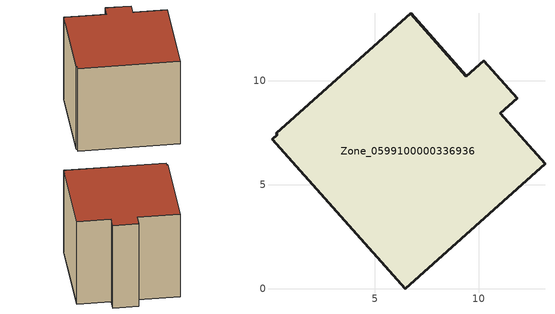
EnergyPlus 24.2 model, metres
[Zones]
Zone_0599100000336936
 floor ground (C_G): 0.26,7.47 6.72,13.23 9.39,10.21 10.23,10.96 11.84,9.15 11.03,8.42 13.18,6.01 6.46,0 0.06,7.18 0.32,7.41 z0
 wall outside (C_F): 11.03,8.42 11.84,9.15 10.23,10.96 9.39,10.21 6.72,13.23 0.26,7.47 0.32,7.41 0.06,7.18 6.46,0 13.18,6.01 11.03,8.42 z0:9.06
 roof outside (C_R): 0.26,7.47 0.32,7.41 0.06,7.18 6.46,0 13.18,6.01 11.03,8.42 11.84,9.15 10.23,10.96 9.39,10.21 6.72,13.23 z9.06
[BUILDING]
Pand.0599100000336936: North Axis=0; Terrain=City; Loads Convergence Tolerance Value=0.04; Temperature Convergence Tolerance Value=0.4; Solar Distribution=FullExterior; Maximum Number of Warmup Days=25; Minimum Number of Warmup Days=1
[Site:Location]
Rotterdam.The.Hague.AP_ZH_NLD Design_Conditions: Latitude=51.96; Longitude=4.45; Time Zone=1; Elevation=-4.5
[SITE:GROUNDTEMPERATURE:BUILDINGSURFACE]
18, 18, 18, 18, 18, 18, 18, 18, 18, 18, 18, 18
[MATERIAL] Thermal Absorptance=0.9; Solar Absorptance=0.7; Visible Absorptance=0.7
Name | Roughness | Thickness | Conductivity | Density | Specific Heat
G.TC.1975-1991 | MediumSmooth | 0.15 | 0.288461 | 540 | 1210
F.TC.1975-1991 | Rough | 0.3 | 0.230769 | 1920 | 840
R.TC.1975-1991 | MediumRough | 0.2 | 0.153846 | 1500 | 1000
[CONSTRUCTION]
C_G: G.TC.1975-1991
C_F: F.TC.1975-1991
C_R: R.TC.1975-1991
[ZONE]
Zone_0599100000336936: Type=1; Multiplier=1; Ceiling Height=Autocalculate; Volume=Autocalculate; Floor Area=autocalculate; Part of Total Floor Area=Yes
[ZONEINFILTRATION:DESIGNFLOWRATE]
Infil_Zone_0599100000336936: Zone or ZoneList or Space or SpaceList=Zone_0599100000336936; Schedule=AlwaysOn; Design Flow Rate Calculation Method=Flow/Area; Flow Rate per Floor Area=0.003; Constant Term Coefficient=1; Temperature Term Coefficient=0; Velocity Term Coefficient=0; Velocity Squared Term Coefficient=0
[HVACTEMPLATE:ZONE:IDEALLOADSAIRSYSTEM]
Zone_0599100000336936: Maximum Heating Supply Air Temperature=50; Minimum Cooling Supply Air Temperature=13; Maximum Heating Supply Air Humidity Ratio=0.0156; Minimum Cooling Supply Air Humidity Ratio=0.0077; Heating Limit=NoLimit; Cooling Limit=NoLimit; Dehumidification Control Type=ConstantSensibleHeatRatio; Cooling Sensible Heat Ratio=0.7; Dehumidification Setpoint=60; Humidification Control Type=None; Humidification Setpoint=30; Outdoor Air Method=None; Outdoor Air Flow Rate per Person=0.00944; Outdoor Air Flow Rate per Zone Floor Area=0; Outdoor Air Flow Rate per Zone=0; Demand Controlled Ventilation Type=None; Outdoor Air Economizer Type=NoEconomizer; Heat Recovery Type=None; Sensible Heat Recovery Effectiveness=0.7; Latent Heat Recovery Effectiveness=0.65
[ZONECONTROL:THERMOSTAT]
ThermostatControl_Zone_0599100000336936: Zone or ZoneList=Zone_0599100000336936; Control Type Schedule=DualSetpointControlType; Control 1=Thermostat_Zone_0599100000336936; Temperature Difference Between Cutout And Setpoint=0
[THERMOSTATSETPOINT:DUALSETPOINT]
Thermostat_Zone_0599100000336936: Heating Setpoint Temperature Schedule=HeatingSetpoint_Zone_0599100000336936; Cooling Setpoint Temperature Schedule=CoolingSetpoint_Zone_0599100000336936
[SCHEDULE:COMPACT]
HeatingSetpoint_Zone_0599100000336936: Through: 12/31, For: AllDays, Until: 24:00, 21
CoolingSetpoint_Zone_0599100000336936: Through: 12/31, For: AllDays, Until: 24:00, 24
DualSetpointControlType: Through: 12/31, For: AllDays, Until: 24:00, 4
AlwaysOn: Through: 12/31, For: AllDays, Until: 24:00, 1
